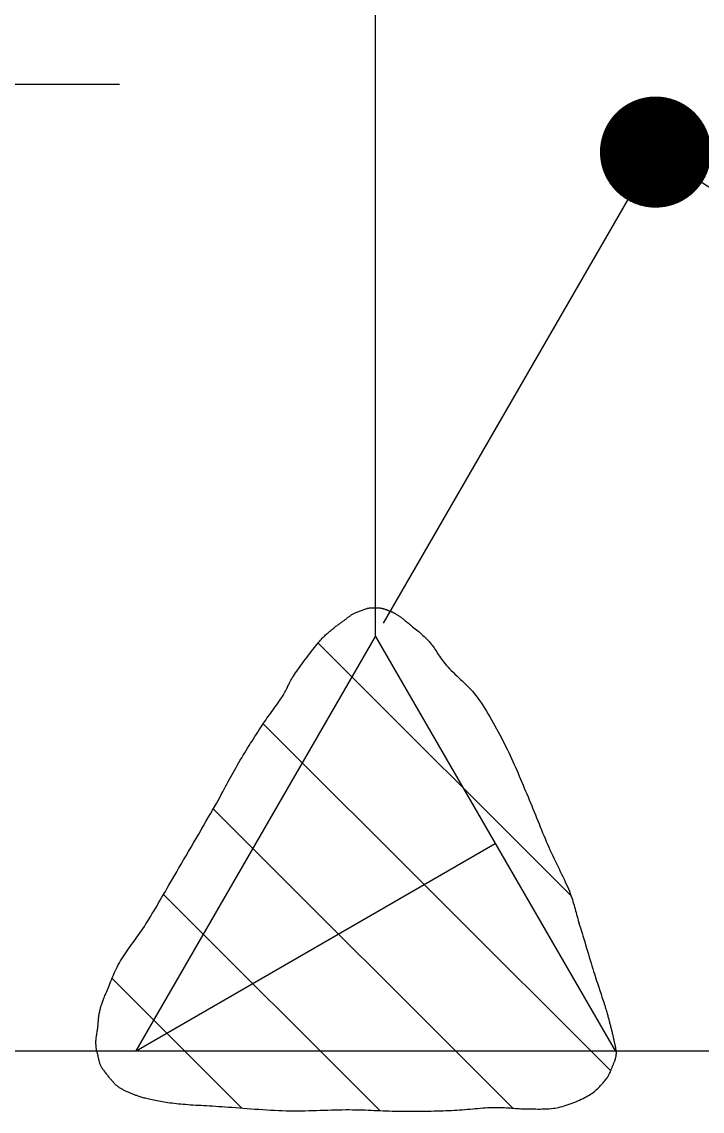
# Model space of a CAD drawing. Header units: millimetres. Extents: x 0 to 18796, y -11 to 7128.
# Drawn here: x 11760.5 to 11809.5, y 951 to 1029.4 of the extents above; entities that cross this region are included whole.
import ezdxf

# ---------------------------------------------------------------- set-up
doc = ezdxf.new("R2010")
doc.units = ezdxf.units.MM
doc.header["$LTSCALE"] = 5
doc.layers.get('0').update_dxf_attribs({"color": 255})
doc.layers.add('寸法', color=4, linetype='Continuous')
doc.layers.add('金物', color=142, linetype='Continuous')

# ---------------------------------------------------------------- blocks, each defined once
blk = doc.blocks.new('_Dot')
at = {"color": 0, "linetype": 'ByBlock', "lineweight": -2}
blk.add_line((-0.5, 0), (-1, 0), dxfattribs=at)
at = {"color": 0, "linetype": 'ByBlock', "const_width": 0.5}
blk.add_lwpolyline([(-0.25, 0, 1), (0.25, 0, 1)], format="xyb", close=True, dxfattribs=at)

msp = doc.modelspace()

# ---------------------------------------------------------------- linework, layer by layer
at = {"layer": '寸法'}
for p, q in [((11759.555, 1024.91), (11767.555, 1024.91)), ((11786.531, 986.142), (11806.098, 1020.033)), ((11784.694, 986.957), (11784.757, 986.983)), ((11784.757, 986.983), (11784.822, 987.009)), ((11784.822, 987.009), (11784.886, 987.034)), ((11784.886, 987.034), (11784.95, 987.058)), ((11784.95, 987.058), (11785.013, 987.081)), ((11785.013, 987.081), (11785.075, 987.104)), ((11785.075, 987.104), (11785.136, 987.125)), ((11785.136, 987.125), (11785.194, 987.144)), ((11785.194, 987.144), (11785.25, 987.162)), ((11785.25, 987.162), (11785.303, 987.178)), ((11785.303, 987.178), (11785.353, 987.192)), ((11785.353, 987.192), (11785.399, 987.204)), ((11785.399, 987.204), (11785.444, 987.215)), ((11785.444, 987.215), (11785.487, 987.223)), ((11785.487, 987.223), (11785.528, 987.23)), ((11785.528, 987.23), (11785.567, 987.236)), ((11785.567, 987.236), (11785.605, 987.24)), ((11785.605, 987.24), (11785.642, 987.244)), ((11785.642, 987.244), (11785.678, 987.246)), ((11785.678, 987.246), (11785.712, 987.247)), ((11785.712, 987.247), (11785.747, 987.248)), ((11785.747, 987.248), (11785.78, 987.248)), ((11785.78, 987.248), (11785.812, 987.248)), ((11785.812, 987.248), (11785.845, 987.248)), ((11785.845, 987.248), (11785.876, 987.247)), ((11785.876, 987.247), (11785.909, 987.247)), ((11785.909, 987.247), (11785.941, 987.247)), ((11785.941, 987.247), (11785.973, 987.247)), ((11785.973, 987.247), (11786.004, 987.247)), ((11786.004, 987.247), (11786.035, 987.247)), ((11786.035, 987.247), (11786.065, 987.247)), ((11786.065, 987.247), (11786.094, 987.246)), ((11786.094, 987.246), (11786.122, 987.245)), ((11786.122, 987.245), (11786.149, 987.244)), ((11786.149, 987.244), (11786.177, 987.242)), ((11786.177, 987.242), (11786.204, 987.24)), ((11786.204, 987.24), (11786.23, 987.238)), ((11786.23, 987.238), (11786.257, 987.235)), ((11786.257, 987.235), (11786.283, 987.232)), ((11786.283, 987.232), (11786.31, 987.228)), ((11786.31, 987.228), (11786.337, 987.224)), ((11786.337, 987.224), (11786.364, 987.22)), ((11786.364, 987.22), (11786.392, 987.214)), ((11786.392, 987.214), (11786.42, 987.208)), ((11786.42, 987.208), (11786.449, 987.202)), ((11786.449, 987.202), (11786.478, 987.195)), ((11786.478, 987.195), (11786.508, 987.187)), ((11786.508, 987.187), (11786.538, 987.179)), ((11786.538, 987.179), (11786.568, 987.17)), ((11786.568, 987.17), (11786.598, 987.161)), ((11786.598, 987.161), (11786.628, 987.151)), ((11786.628, 987.151), (11786.659, 987.141)), ((11786.659, 987.141), (11786.689, 987.13)), ((11786.689, 987.13), (11786.719, 987.119)), ((11786.719, 987.119), (11786.75, 987.108)), ((11786.75, 987.108), (11786.781, 987.095)), ((11786.781, 987.095), (11786.812, 987.083)), ((11786.812, 987.083), (11786.844, 987.071)), ((11786.844, 987.071), (11786.875, 987.058)), ((11786.875, 987.058), (11786.906, 987.045)), ((11786.906, 987.045), (11786.937, 987.032)), ((11786.937, 987.032), (11786.969, 987.018)), ((11786.969, 987.018), (11787, 987.005)), ((11787, 987.005), (11787.031, 986.992)), ((11787.031, 986.992), (11787.061, 986.98)), ((11787.061, 986.98), (11787.091, 986.967)), ((11787.091, 986.967), (11787.121, 986.954)), ((11783.476, 986.168), (11783.525, 986.202)), ((11783.525, 986.202), (11783.572, 986.236)), ((11783.572, 986.236), (11783.618, 986.269)), ((11783.618, 986.269), (11783.664, 986.302)), ((11783.664, 986.302), (11783.709, 986.335)), ((11783.709, 986.335), (11783.751, 986.367)), ((11783.751, 986.367), (11783.792, 986.398)), ((11783.792, 986.398), (11783.83, 986.428)), ((11783.83, 986.428), (11783.867, 986.458)), ((11783.867, 986.458), (11783.903, 986.486)), ((11783.903, 986.486), (11783.937, 986.514)), ((11783.937, 986.514), (11783.971, 986.542)), ((11783.971, 986.542), (11784.005, 986.569)), ((11784.005, 986.569), (11784.038, 986.596)), ((11784.038, 986.596), (11784.072, 986.622)), ((11784.072, 986.622), (11784.107, 986.648)), ((11784.107, 986.648), (11784.143, 986.673)), ((11784.143, 986.673), (11784.181, 986.698)), ((11784.181, 986.698), (11784.22, 986.724)), ((11784.22, 986.724), (11784.261, 986.749)), ((11784.261, 986.749), (11784.305, 986.774)), ((11784.305, 986.774), (11784.352, 986.799)), ((11784.352, 986.799), (11784.402, 986.825)), ((11784.402, 986.825), (11784.455, 986.851)), ((11784.455, 986.851), (11784.512, 986.877)), ((11784.512, 986.877), (11784.571, 986.904)), ((11784.571, 986.904), (11784.632, 986.93)), ((11784.632, 986.93), (11784.694, 986.957)), ((11787.121, 986.954), (11787.151, 986.942)), ((11787.151, 986.942), (11787.181, 986.928)), ((11787.181, 986.928), (11787.211, 986.915)), ((11787.211, 986.915), (11787.242, 986.9)), ((11787.242, 986.9), (11787.273, 986.885)), ((11787.273, 986.885), (11787.305, 986.869)), ((11787.305, 986.869), (11787.338, 986.852)), ((11787.338, 986.852), (11787.372, 986.833)), ((11787.372, 986.833), (11787.407, 986.813)), ((11787.407, 986.813), (11787.443, 986.792)), ((11787.443, 986.792), (11787.48, 986.768)), ((11787.48, 986.768), (11787.519, 986.743)), ((11787.519, 986.743), (11787.559, 986.717)), ((11787.559, 986.717), (11787.599, 986.691)), ((11787.599, 986.691), (11787.638, 986.664)), ((11787.638, 986.664), (11787.678, 986.637)), ((11787.678, 986.637), (11787.717, 986.609)), ((11787.717, 986.609), (11787.758, 986.58)), ((11787.758, 986.58), (11787.799, 986.55)), ((11787.799, 986.55), (11787.842, 986.518)), ((11787.842, 986.518), (11787.886, 986.485)), ((11787.886, 986.485), (11787.932, 986.45)), ((11787.932, 986.45), (11787.98, 986.412)), ((11787.98, 986.412), (11788.031, 986.372)), ((11788.031, 986.372), (11788.084, 986.33)), ((11788.084, 986.33), (11788.139, 986.285)), ((11788.139, 986.285), (11788.198, 986.237)), ((11788.198, 986.237), (11788.26, 986.185)), ((11788.26, 986.185), (11788.326, 986.13)), ((11782.484, 985.383), (11782.537, 985.428)), ((11782.537, 985.428), (11782.589, 985.471)), ((11782.589, 985.471), (11782.64, 985.514)), ((11782.64, 985.514), (11782.692, 985.557)), ((11782.692, 985.557), (11782.744, 985.6)), ((11782.744, 985.6), (11782.797, 985.645)), ((11782.797, 985.645), (11782.851, 985.691)), ((11782.851, 985.691), (11782.905, 985.738)), ((11782.905, 985.738), (11782.959, 985.783)), ((11782.959, 985.783), (11783.014, 985.826)), ((11783.014, 985.826), (11783.067, 985.868)), ((11783.067, 985.868), (11783.12, 985.909)), ((11783.12, 985.909), (11783.173, 985.949)), ((11783.173, 985.949), (11783.225, 985.988)), ((11783.225, 985.988), (11783.276, 986.026)), ((11783.276, 986.026), (11783.327, 986.063)), ((11783.327, 986.063), (11783.378, 986.098)), ((11783.378, 986.098), (11783.427, 986.134)), ((11783.427, 986.134), (11783.476, 986.168)), ((11788.326, 986.13), (11788.396, 986.072)), ((11788.396, 986.072), (11788.472, 986.011)), ((11788.472, 986.011), (11788.552, 985.946)), ((11788.552, 985.946), (11788.635, 985.878)), ((11788.635, 985.878), (11788.722, 985.808)), ((11788.722, 985.808), (11788.812, 985.735)), ((11788.812, 985.735), (11788.904, 985.66)), ((11788.904, 985.66), (11788.998, 985.583)), ((11788.998, 985.583), (11789.092, 985.503)), ((11789.092, 985.503), (11789.187, 985.422)), ((11789.187, 985.422), (11789.282, 985.339)), ((11768.764, 955.368), (11785.973, 985.175)), ((11781.676, 984.513), (11781.767, 984.625)), ((11781.767, 984.625), (11781.85, 984.726)), ((11781.83, 984.702), (11800.027, 966.505)), ((11781.85, 984.726), (11781.928, 984.818)), ((11781.928, 984.818), (11782.002, 984.902)), ((11782.002, 984.902), (11782.071, 984.98)), ((11782.071, 984.98), (11782.138, 985.051)), ((11782.138, 985.051), (11782.201, 985.117)), ((11782.201, 985.117), (11782.262, 985.178)), ((11782.262, 985.178), (11782.32, 985.234)), ((11782.32, 985.234), (11782.377, 985.287)), ((11782.377, 985.287), (11782.432, 985.336)), ((11782.432, 985.336), (11782.484, 985.383)), ((11785.973, 985.175), (11803.182, 955.368)), ((11789.282, 985.339), (11789.377, 985.255)), ((11789.377, 985.255), (11789.47, 985.169)), ((11789.47, 985.169), (11789.561, 985.082)), ((11789.561, 985.082), (11789.65, 984.994)), ((11789.65, 984.994), (11789.736, 984.905)), ((11789.736, 984.905), (11789.82, 984.816)), ((11789.82, 984.816), (11789.898, 984.726)), ((11789.898, 984.726), (11789.972, 984.635)), ((11789.972, 984.635), (11790.042, 984.543)), ((11781.04, 983.695), (11781.152, 983.843)), ((11781.152, 983.843), (11781.263, 983.988)), ((11781.263, 983.988), (11781.372, 984.129)), ((11781.372, 984.129), (11781.477, 984.264)), ((11781.477, 984.264), (11781.579, 984.393)), ((11781.579, 984.393), (11781.676, 984.513)), ((11790.042, 984.543), (11790.11, 984.45)), ((11790.11, 984.45), (11790.176, 984.356)), ((11790.176, 984.356), (11790.24, 984.26)), ((11790.24, 984.26), (11790.304, 984.163)), ((11790.304, 984.163), (11790.367, 984.064)), ((11790.367, 984.064), (11790.432, 983.964)), ((11790.432, 983.964), (11790.498, 983.862)), ((11790.498, 983.862), (11790.567, 983.757)), ((11780.494, 982.956), (11780.598, 983.1)), ((11780.598, 983.1), (11780.706, 983.247)), ((11780.706, 983.247), (11780.816, 983.396)), ((11780.816, 983.396), (11780.927, 983.546)), ((11780.927, 983.546), (11781.04, 983.695)), ((11790.567, 983.757), (11790.639, 983.651)), ((11790.639, 983.651), (11790.715, 983.542)), ((11790.715, 983.542), (11790.796, 983.431)), ((11790.796, 983.431), (11790.882, 983.318)), ((11790.882, 983.318), (11790.975, 983.202)), ((11790.975, 983.202), (11791.074, 983.084)), ((11791.074, 983.084), (11791.18, 982.964)), ((11779.998, 982.224), (11780.063, 982.329)), ((11780.063, 982.329), (11780.135, 982.439)), ((11780.135, 982.439), (11780.215, 982.557)), ((11780.215, 982.557), (11780.302, 982.683)), ((11780.302, 982.683), (11780.395, 982.817)), ((11780.395, 982.817), (11780.494, 982.956)), ((11791.18, 982.964), (11791.294, 982.843)), ((11791.294, 982.843), (11791.414, 982.722)), ((11791.414, 982.722), (11791.539, 982.599)), ((11791.539, 982.599), (11791.669, 982.475)), ((11791.669, 982.475), (11791.803, 982.349)), ((11791.803, 982.349), (11791.94, 982.22)), ((11779.584, 981.423), (11779.625, 981.508)), ((11779.625, 981.508), (11779.666, 981.591)), ((11779.666, 981.591), (11779.705, 981.676)), ((11779.705, 981.676), (11779.747, 981.761)), ((11779.747, 981.761), (11779.79, 981.848)), ((11779.79, 981.848), (11779.836, 981.937)), ((11779.836, 981.937), (11779.885, 982.028)), ((11779.885, 982.028), (11779.939, 982.124)), ((11779.939, 982.124), (11779.998, 982.224)), ((11791.94, 982.22), (11792.08, 982.09)), ((11792.08, 982.09), (11792.221, 981.956)), ((11792.221, 981.956), (11792.363, 981.819)), ((11792.363, 981.819), (11792.506, 981.678)), ((11792.506, 981.678), (11792.647, 981.534)), ((11792.647, 981.534), (11792.788, 981.385)), ((11779.14, 980.658), (11779.21, 980.762)), ((11779.21, 980.762), (11779.277, 980.867)), ((11779.277, 980.867), (11779.34, 980.969)), ((11779.34, 980.969), (11779.397, 981.066)), ((11779.397, 981.066), (11779.45, 981.159)), ((11779.45, 981.159), (11779.497, 981.249)), ((11779.497, 981.249), (11779.542, 981.337)), ((11779.542, 981.337), (11779.584, 981.423)), ((11792.788, 981.385), (11792.926, 981.231)), ((11792.926, 981.231), (11793.062, 981.073)), ((11793.062, 981.073), (11793.194, 980.91)), ((11793.194, 980.91), (11793.322, 980.741)), ((11793.322, 980.741), (11793.447, 980.565)), ((11778.597, 979.897), (11778.68, 980.01)), ((11778.68, 980.01), (11778.761, 980.121)), ((11778.761, 980.121), (11778.841, 980.231)), ((11778.841, 980.231), (11778.919, 980.339)), ((11778.919, 980.339), (11778.994, 980.446)), ((11778.994, 980.446), (11779.068, 980.552)), ((11779.068, 980.552), (11779.14, 980.658)), ((11793.447, 980.565), (11793.572, 980.383)), ((11793.572, 980.383), (11793.697, 980.194)), ((11793.697, 980.194), (11793.821, 979.999)), ((11793.821, 979.999), (11793.944, 979.799)), ((11777.981, 979.027), (11778.072, 979.161)), ((11778.072, 979.161), (11778.162, 979.292)), ((11778.162, 979.292), (11778.252, 979.419)), ((11778.252, 979.419), (11778.34, 979.542)), ((11778.34, 979.542), (11778.427, 979.663)), ((11778.427, 979.663), (11778.512, 979.781)), ((11778.512, 979.781), (11778.597, 979.897)), ((11793.944, 979.799), (11794.067, 979.595)), ((11794.067, 979.595), (11794.189, 979.387)), ((11794.189, 979.387), (11794.31, 979.176)), ((11794.31, 979.176), (11794.43, 978.962)), ((11777.502, 978.298), (11777.601, 978.452)), ((11777.601, 978.452), (11777.699, 978.601)), ((11777.699, 978.601), (11777.795, 978.747)), ((11777.795, 978.747), (11777.889, 978.889)), ((11777.889, 978.889), (11777.981, 979.027)), ((11777.896, 978.901), (11802.876, 953.921)), ((11794.43, 978.962), (11794.549, 978.747)), ((11794.549, 978.747), (11794.666, 978.53)), ((11794.666, 978.53), (11794.783, 978.313)), ((11776.984, 977.489), (11777.089, 977.656)), ((11777.089, 977.656), (11777.194, 977.821)), ((11777.194, 977.821), (11777.298, 977.983)), ((11777.298, 977.983), (11777.401, 978.142)), ((11777.401, 978.142), (11777.502, 978.298)), ((11794.783, 978.313), (11794.897, 978.096)), ((11794.897, 978.096), (11795.01, 977.879)), ((11795.01, 977.879), (11795.121, 977.664)), ((11795.121, 977.664), (11795.23, 977.451)), ((11776.453, 976.632), (11776.559, 976.806)), ((11776.559, 976.806), (11776.665, 976.979)), ((11776.665, 976.979), (11776.771, 977.15)), ((11776.771, 977.15), (11776.878, 977.321)), ((11776.878, 977.321), (11776.984, 977.489)), ((11795.23, 977.451), (11795.337, 977.24)), ((11795.337, 977.24), (11795.442, 977.031)), ((11795.442, 977.031), (11795.544, 976.821)), ((11795.544, 976.821), (11795.645, 976.61)), ((11776.038, 975.933), (11776.14, 976.106)), ((11776.14, 976.106), (11776.243, 976.282)), ((11776.243, 976.282), (11776.347, 976.457)), ((11776.347, 976.457), (11776.453, 976.632)), ((11795.645, 976.61), (11795.743, 976.399)), ((11795.743, 976.399), (11795.84, 976.187)), ((11795.84, 976.187), (11795.934, 975.975)), ((11775.567, 975.084), (11775.659, 975.254)), ((11775.659, 975.254), (11775.751, 975.423)), ((11775.751, 975.423), (11775.845, 975.591)), ((11775.845, 975.591), (11775.941, 975.761)), ((11775.941, 975.761), (11776.038, 975.933)), ((11795.934, 975.975), (11796.028, 975.762)), ((11796.028, 975.762), (11796.12, 975.55)), ((11796.12, 975.55), (11796.211, 975.337)), ((11796.211, 975.337), (11796.302, 975.124)), ((11775.189, 974.38), (11775.287, 974.561)), ((11775.287, 974.561), (11775.381, 974.738)), ((11775.381, 974.738), (11775.474, 974.912)), ((11775.474, 974.912), (11775.567, 975.084)), ((11796.302, 975.124), (11796.392, 974.911)), ((11796.392, 974.911), (11796.481, 974.697)), ((11796.481, 974.697), (11796.57, 974.484)), ((11796.57, 974.484), (11796.659, 974.271)), ((11774.766, 973.597), (11774.878, 973.803)), ((11774.878, 973.803), (11774.986, 974.002)), ((11774.986, 974.002), (11775.09, 974.194)), ((11775.09, 974.194), (11775.189, 974.38)), ((11796.659, 974.271), (11796.749, 974.058)), ((11796.749, 974.058), (11796.838, 973.846)), ((11796.838, 973.846), (11796.929, 973.633)), ((11774.249, 972.679), (11774.39, 972.926)), ((11774.39, 972.926), (11774.522, 973.159)), ((11774.522, 973.159), (11774.647, 973.383)), ((11774.647, 973.383), (11774.766, 973.597)), ((11796.929, 973.633), (11797.019, 973.42)), ((11797.019, 973.42), (11797.108, 973.206)), ((11797.108, 973.206), (11797.197, 972.991)), ((11797.197, 972.991), (11797.285, 972.776)), ((11773.776, 971.856), (11773.941, 972.142)), ((11773.941, 972.142), (11774.1, 972.417)), ((11774.1, 972.417), (11774.249, 972.679)), ((11774.298, 972.765), (11795.825, 951.237)), ((11797.285, 972.776), (11797.373, 972.559)), ((11797.373, 972.559), (11797.46, 972.343)), ((11797.46, 972.343), (11797.548, 972.127)), ((11797.548, 972.127), (11797.635, 971.911)), ((11773.43, 971.258), (11773.605, 971.56)), ((11773.605, 971.56), (11773.776, 971.856)), ((11797.635, 971.911), (11797.721, 971.696)), ((11797.721, 971.696), (11797.807, 971.481)), ((11797.807, 971.481), (11797.894, 971.268)), ((11772.888, 970.324), (11773.07, 970.638)), ((11773.07, 970.638), (11773.251, 970.95)), ((11773.251, 970.95), (11773.43, 971.258)), ((11797.894, 971.268), (11797.98, 971.056)), ((11797.98, 971.056), (11798.066, 970.846)), ((11798.066, 970.846), (11798.153, 970.637)), ((11798.153, 970.637), (11798.24, 970.431)), ((11768.764, 955.368), (11794.577, 970.272)), ((11772.524, 969.701), (11772.705, 970.012)), ((11772.705, 970.012), (11772.888, 970.324)), ((11798.24, 970.431), (11798.327, 970.227)), ((11798.327, 970.227), (11798.413, 970.026)), ((11798.413, 970.026), (11798.502, 969.827)), ((11798.502, 969.827), (11798.593, 969.628)), ((11772, 968.803), (11772.17, 969.095)), ((11772.17, 969.095), (11772.346, 969.395)), ((11772.346, 969.395), (11772.524, 969.701)), ((11798.593, 969.628), (11798.685, 969.43)), ((11798.685, 969.43), (11798.779, 969.232)), ((11798.779, 969.232), (11798.873, 969.036)), ((11798.873, 969.036), (11798.968, 968.842)), ((11771.528, 967.996), (11771.677, 968.252)), ((11771.677, 968.252), (11771.835, 968.521)), ((11771.835, 968.521), (11772, 968.803)), ((11798.968, 968.842), (11799.062, 968.648)), ((11799.062, 968.648), (11799.156, 968.457)), ((11799.156, 968.457), (11799.249, 968.267)), ((11799.249, 968.267), (11799.34, 968.08)), ((11771.113, 967.283), (11771.247, 967.514)), ((11771.247, 967.514), (11771.385, 967.752)), ((11771.385, 967.752), (11771.528, 967.996)), ((11799.34, 968.08), (11799.43, 967.895)), ((11799.43, 967.895), (11799.516, 967.712)), ((11799.516, 967.712), (11799.6, 967.532)), ((11799.6, 967.532), (11799.681, 967.355)), ((11770.608, 966.412), (11770.73, 966.622)), ((11770.721, 966.607), (11786.264, 951.064)), ((11770.73, 966.622), (11770.854, 966.837)), ((11770.854, 966.837), (11770.981, 967.057)), ((11770.981, 967.057), (11771.113, 967.283)), ((11799.681, 967.355), (11799.758, 967.182)), ((11799.758, 967.182), (11799.831, 967.011)), ((11799.831, 967.011), (11799.899, 966.844)), ((11799.899, 966.844), (11799.961, 966.683)), ((11799.961, 966.683), (11800.018, 966.529)), ((11770.14, 965.613), (11770.255, 965.807)), ((11770.255, 965.807), (11770.371, 966.005)), ((11770.371, 966.005), (11770.488, 966.207)), ((11770.488, 966.207), (11770.608, 966.412)), ((11800.018, 966.529), (11800.07, 966.382)), ((11800.07, 966.382), (11800.118, 966.241)), ((11800.118, 966.241), (11800.162, 966.104)), ((11800.162, 966.104), (11800.203, 965.97)), ((11800.203, 965.97), (11800.242, 965.839)), ((11800.242, 965.839), (11800.279, 965.709)), ((11769.688, 964.863), (11769.801, 965.047)), ((11769.801, 965.047), (11769.913, 965.233)), ((11769.913, 965.233), (11770.027, 965.422)), ((11770.027, 965.422), (11770.14, 965.613)), ((11800.279, 965.709), (11800.315, 965.578)), ((11800.315, 965.578), (11800.35, 965.447)), ((11800.35, 965.447), (11800.386, 965.313)), ((11800.386, 965.313), (11800.423, 965.177)), ((11800.423, 965.177), (11800.461, 965.035)), ((11800.461, 965.035), (11800.501, 964.888)), ((11769.23, 964.144), (11769.346, 964.319)), ((11769.346, 964.319), (11769.461, 964.498)), ((11769.461, 964.498), (11769.575, 964.68)), ((11769.575, 964.68), (11769.688, 964.863)), ((11800.501, 964.888), (11800.544, 964.735)), ((11800.544, 964.735), (11800.591, 964.574)), ((11800.591, 964.574), (11800.641, 964.404)), ((11800.641, 964.404), (11800.696, 964.224)), ((11768.653, 963.323), (11768.767, 963.481)), ((11768.767, 963.481), (11768.882, 963.642)), ((11768.882, 963.642), (11768.998, 963.806)), ((11768.998, 963.806), (11769.114, 963.973)), ((11769.114, 963.973), (11769.23, 964.144)), ((11800.696, 964.224), (11800.753, 964.034)), ((11800.753, 964.034), (11800.813, 963.835)), ((11800.813, 963.835), (11800.875, 963.629)), ((11800.875, 963.629), (11800.939, 963.418)), ((11768.108, 962.565), (11768.212, 962.713)), ((11768.212, 962.713), (11768.319, 962.863)), ((11768.319, 962.863), (11768.429, 963.015)), ((11768.429, 963.015), (11768.54, 963.168)), ((11768.54, 963.168), (11768.653, 963.323)), ((11800.939, 963.418), (11801.004, 963.202)), ((11801.004, 963.202), (11801.07, 962.982)), ((11801.07, 962.982), (11801.137, 962.761)), ((11801.137, 962.761), (11801.203, 962.539)), ((11767.636, 961.833), (11767.722, 961.979)), ((11767.722, 961.979), (11767.813, 962.125)), ((11767.813, 962.125), (11767.908, 962.271)), ((11767.908, 962.271), (11768.006, 962.418)), ((11768.006, 962.418), (11768.108, 962.565)), ((11801.203, 962.539), (11801.27, 962.318)), ((11801.27, 962.318), (11801.336, 962.098)), ((11801.336, 962.098), (11801.402, 961.883)), ((11801.402, 961.883), (11801.466, 961.672)), ((11767.187, 960.951), (11767.254, 961.097)), ((11767.254, 961.097), (11767.324, 961.244)), ((11767.324, 961.244), (11767.398, 961.392)), ((11767.398, 961.392), (11767.474, 961.539)), ((11767.474, 961.539), (11767.553, 961.687)), ((11767.553, 961.687), (11767.636, 961.833)), ((11801.466, 961.672), (11801.528, 961.467)), ((11801.528, 961.467), (11801.589, 961.27)), ((11801.589, 961.27), (11801.647, 961.081)), ((11766.887, 960.251), (11766.942, 960.385)), ((11766.942, 960.385), (11767, 960.523)), ((11767, 960.523), (11767.06, 960.664)), ((11767.021, 960.572), (11776.347, 951.246)), ((11767.06, 960.664), (11767.122, 960.807)), ((11767.122, 960.807), (11767.187, 960.951)), ((11801.647, 961.081), (11801.702, 960.903)), ((11801.702, 960.903), (11801.756, 960.732)), ((11801.756, 960.732), (11801.809, 960.565)), ((11801.809, 960.565), (11801.861, 960.401)), ((11801.861, 960.401), (11801.913, 960.242)), ((11766.553, 959.427), (11766.595, 959.529)), ((11766.595, 959.529), (11766.64, 959.636)), ((11766.64, 959.636), (11766.686, 959.75)), ((11766.686, 959.75), (11766.733, 959.869)), ((11766.733, 959.869), (11766.783, 959.992)), ((11766.783, 959.992), (11766.834, 960.119)), ((11766.834, 960.119), (11766.887, 960.251)), ((11801.913, 960.242), (11801.963, 960.087)), ((11801.963, 960.087), (11802.013, 959.935)), ((11802.013, 959.935), (11802.061, 959.787)), ((11802.061, 959.787), (11802.109, 959.643)), ((11802.109, 959.643), (11802.155, 959.503)), ((11766.282, 958.728), (11766.305, 958.794)), ((11766.305, 958.794), (11766.329, 958.861)), ((11766.329, 958.861), (11766.355, 958.931)), ((11766.355, 958.931), (11766.382, 959.003)), ((11766.382, 959.003), (11766.412, 959.079)), ((11766.412, 959.079), (11766.443, 959.158)), ((11766.443, 959.158), (11766.477, 959.243)), ((11766.477, 959.243), (11766.514, 959.332)), ((11766.514, 959.332), (11766.553, 959.427)), ((11802.155, 959.503), (11802.201, 959.367)), ((11802.201, 959.367), (11802.244, 959.235)), ((11802.244, 959.235), (11802.287, 959.107)), ((11802.287, 959.107), (11802.327, 958.982)), ((11802.327, 958.982), (11802.367, 958.861)), ((11802.367, 958.861), (11802.405, 958.744)), ((11802.405, 958.744), (11802.44, 958.631)), ((11766.084, 957.912), (11766.094, 957.981)), ((11766.094, 957.981), (11766.105, 958.052)), ((11766.105, 958.052), (11766.118, 958.122)), ((11766.118, 958.122), (11766.133, 958.193)), ((11766.133, 958.193), (11766.149, 958.265)), ((11766.149, 958.265), (11766.167, 958.336)), ((11766.167, 958.336), (11766.184, 958.404)), ((11766.184, 958.404), (11766.203, 958.47)), ((11766.203, 958.47), (11766.221, 958.535)), ((11766.221, 958.535), (11766.241, 958.599)), ((11766.241, 958.599), (11766.261, 958.664)), ((11766.261, 958.664), (11766.282, 958.728)), ((11802.44, 958.631), (11802.475, 958.521)), ((11802.475, 958.521), (11802.506, 958.418)), ((11802.506, 958.418), (11802.536, 958.32)), ((11802.536, 958.32), (11802.563, 958.228)), ((11802.563, 958.228), (11802.588, 958.142)), ((11802.588, 958.142), (11802.612, 958.06)), ((11802.612, 958.06), (11802.634, 957.983)), ((11802.634, 957.983), (11802.655, 957.909)), ((11766.009, 957.147), (11766.016, 957.219)), ((11766.016, 957.219), (11766.023, 957.289)), ((11766.023, 957.289), (11766.029, 957.359)), ((11766.029, 957.359), (11766.035, 957.429)), ((11766.035, 957.429), (11766.041, 957.498)), ((11766.041, 957.498), (11766.047, 957.567)), ((11766.047, 957.567), (11766.053, 957.636)), ((11766.053, 957.636), (11766.06, 957.705)), ((11766.06, 957.705), (11766.067, 957.774)), ((11766.067, 957.774), (11766.075, 957.843)), ((11766.075, 957.843), (11766.084, 957.912)), ((11802.655, 957.909), (11802.674, 957.839)), ((11802.674, 957.839), (11802.693, 957.77)), ((11802.693, 957.77), (11802.71, 957.704)), ((11802.71, 957.704), (11802.728, 957.639)), ((11802.728, 957.639), (11802.745, 957.575)), ((11802.745, 957.575), (11802.761, 957.511)), ((11802.761, 957.511), (11802.778, 957.447)), ((11802.778, 957.447), (11802.795, 957.382)), ((11802.795, 957.382), (11802.812, 957.316)), ((11802.812, 957.316), (11802.83, 957.247)), ((11802.83, 957.247), (11802.848, 957.177)), ((11802.848, 957.177), (11802.866, 957.108)), ((11765.902, 956.382), (11765.913, 956.46)), ((11765.913, 956.46), (11765.925, 956.538)), ((11765.925, 956.538), (11765.936, 956.617)), ((11765.936, 956.617), (11765.948, 956.696)), ((11765.948, 956.696), (11765.959, 956.774)), ((11765.959, 956.774), (11765.971, 956.851)), ((11765.971, 956.851), (11765.981, 956.928)), ((11765.981, 956.928), (11765.992, 957.002)), ((11765.992, 957.002), (11766.001, 957.076)), ((11766.001, 957.076), (11766.009, 957.147)), ((11802.866, 957.108), (11802.884, 957.039)), ((11802.884, 957.039), (11802.901, 956.97)), ((11802.901, 956.97), (11802.918, 956.902)), ((11802.918, 956.902), (11802.935, 956.834)), ((11802.935, 956.834), (11802.952, 956.767)), ((11802.952, 956.767), (11802.968, 956.7)), ((11802.968, 956.7), (11802.984, 956.635)), ((11802.984, 956.635), (11802.999, 956.57)), ((11802.999, 956.57), (11803.015, 956.506)), ((11803.015, 956.506), (11803.03, 956.444)), ((11803.03, 956.444), (11803.044, 956.382)), ((11765.852, 955.812), (11765.853, 955.875)), ((11765.852, 955.812), (11765.853, 955.752)), ((11765.853, 955.875), (11765.856, 955.941)), ((11765.853, 955.752), (11765.855, 955.695)), ((11765.855, 955.695), (11765.859, 955.64)), ((11765.856, 955.941), (11765.86, 956.009)), ((11765.859, 955.64), (11765.865, 955.587)), ((11765.86, 956.009), (11765.867, 956.08)), ((11765.867, 956.08), (11765.874, 956.153)), ((11765.874, 956.153), (11765.883, 956.228)), ((11765.883, 956.228), (11765.892, 956.304)), ((11765.892, 956.304), (11765.902, 956.382)), ((11803.044, 956.382), (11803.058, 956.322)), ((11803.058, 956.322), (11803.072, 956.264)), ((11803.072, 956.264), (11803.084, 956.206)), ((11803.084, 956.206), (11803.097, 956.151)), ((11803.097, 956.151), (11803.109, 956.096)), ((11803.109, 956.096), (11803.12, 956.043)), ((11803.12, 956.043), (11803.132, 955.991)), ((11803.132, 955.991), (11803.143, 955.941)), ((11803.143, 955.941), (11803.154, 955.891)), ((11803.154, 955.891), (11803.163, 955.843)), ((11803.163, 955.843), (11803.174, 955.795)), ((11803.174, 955.795), (11803.183, 955.749)), ((11803.183, 955.749), (11803.192, 955.704)), ((11803.192, 955.704), (11803.2, 955.66)), ((11803.2, 955.66), (11803.208, 955.617)), ((11803.208, 955.617), (11803.216, 955.575)), ((11765.865, 955.587), (11765.872, 955.537)), ((11765.872, 955.537), (11765.88, 955.488)), ((11765.88, 955.488), (11765.888, 955.44)), ((11765.888, 955.44), (11765.898, 955.393)), ((11765.898, 955.393), (11765.908, 955.348)), ((11765.908, 955.348), (11765.919, 955.303)), ((11765.919, 955.303), (11765.931, 955.259)), ((11765.931, 955.259), (11765.942, 955.216)), ((11765.942, 955.216), (11765.954, 955.172)), ((11765.954, 955.172), (11765.966, 955.128)), ((11765.966, 955.128), (11765.978, 955.084)), ((11765.978, 955.084), (11765.989, 955.04)), ((11765.989, 955.04), (11766.001, 954.994)), ((11766.001, 954.994), (11766.011, 954.949)), ((11766.011, 954.949), (11766.021, 954.904)), ((11766.021, 954.904), (11766.03, 954.861)), ((11766.03, 954.861), (11766.039, 954.818)), ((11803.216, 955.575), (11803.223, 955.534)), ((11803.22, 954.805), (11803.229, 954.839)), ((11803.223, 955.534), (11803.229, 955.494)), ((11803.229, 955.494), (11803.235, 955.455)), ((11803.229, 954.839), (11803.237, 954.873)), ((11803.235, 955.455), (11803.24, 955.417)), ((11803.237, 954.873), (11803.245, 954.906)), ((11803.24, 955.417), (11803.245, 955.38)), ((11803.245, 955.38), (11803.249, 955.345)), ((11803.245, 954.906), (11803.251, 954.938)), ((11803.249, 955.345), (11803.253, 955.312)), ((11803.251, 954.938), (11803.257, 954.968)), ((11803.253, 955.312), (11803.257, 955.281)), ((11803.257, 955.281), (11803.26, 955.252)), ((11803.257, 954.968), (11803.261, 954.997)), ((11803.26, 955.252), (11803.263, 955.224)), ((11803.261, 954.997), (11803.264, 955.023)), ((11803.263, 955.224), (11803.265, 955.198)), ((11803.264, 955.023), (11803.267, 955.049)), ((11803.265, 955.198), (11803.267, 955.173)), ((11803.267, 955.173), (11803.268, 955.148)), ((11803.267, 955.049), (11803.268, 955.075)), ((11803.268, 955.148), (11803.269, 955.123)), ((11803.268, 955.075), (11803.269, 955.099)), ((11803.269, 955.099), (11803.269, 955.123)), ((11766.039, 954.818), (11766.047, 954.775)), ((11766.047, 954.775), (11766.056, 954.732)), ((11766.056, 954.732), (11766.065, 954.69)), ((11766.065, 954.69), (11766.075, 954.648)), ((11766.075, 954.648), (11766.085, 954.606)), ((11766.085, 954.606), (11766.097, 954.564)), ((11766.097, 954.564), (11766.109, 954.521)), ((11766.109, 954.521), (11766.123, 954.478)), ((11766.123, 954.478), (11766.139, 954.435)), ((11766.139, 954.435), (11766.157, 954.39)), ((11766.157, 954.39), (11766.176, 954.345)), ((11766.176, 954.345), (11766.199, 954.299)), ((11766.199, 954.299), (11766.223, 954.251)), ((11766.223, 954.251), (11766.252, 954.202)), ((11766.252, 954.202), (11766.282, 954.151)), ((11766.282, 954.151), (11766.316, 954.099)), ((11766.316, 954.099), (11766.352, 954.045)), ((11766.352, 954.045), (11766.39, 953.99)), ((11802.91, 954.01), (11802.929, 954.061)), ((11802.929, 954.061), (11802.949, 954.11)), ((11802.949, 954.11), (11802.968, 954.159)), ((11802.968, 954.159), (11802.987, 954.207)), ((11802.987, 954.207), (11803.007, 954.254)), ((11803.007, 954.254), (11803.028, 954.3)), ((11803.028, 954.3), (11803.048, 954.344)), ((11803.048, 954.344), (11803.066, 954.388)), ((11803.066, 954.388), (11803.084, 954.43)), ((11803.084, 954.43), (11803.102, 954.471)), ((11803.102, 954.471), (11803.118, 954.511)), ((11803.118, 954.511), (11803.133, 954.551)), ((11803.133, 954.551), (11803.148, 954.589)), ((11803.148, 954.589), (11803.162, 954.627)), ((11803.162, 954.627), (11803.176, 954.664)), ((11803.176, 954.664), (11803.188, 954.7)), ((11803.188, 954.7), (11803.199, 954.736)), ((11803.199, 954.736), (11803.21, 954.77)), ((11803.21, 954.77), (11803.22, 954.805)), ((11766.39, 953.99), (11766.43, 953.935)), ((11766.43, 953.935), (11766.471, 953.88)), ((11766.471, 953.88), (11766.514, 953.824)), ((11766.514, 953.824), (11766.557, 953.768)), ((11766.557, 953.768), (11766.6, 953.712)), ((11766.6, 953.712), (11766.644, 953.658)), ((11766.644, 953.658), (11766.688, 953.604)), ((11766.688, 953.604), (11766.731, 953.552)), ((11766.731, 953.552), (11766.773, 953.5)), ((11766.773, 953.5), (11766.815, 953.451)), ((11766.815, 953.451), (11766.855, 953.404)), ((11766.855, 953.404), (11766.893, 953.359)), ((11766.893, 953.359), (11766.929, 953.316)), ((11766.929, 953.316), (11766.964, 953.275)), ((11766.964, 953.275), (11766.998, 953.234)), ((11802.44, 953.204), (11802.492, 953.269)), ((11802.492, 953.269), (11802.542, 953.331)), ((11802.542, 953.331), (11802.589, 953.392)), ((11802.589, 953.392), (11802.632, 953.452)), ((11802.632, 953.452), (11802.672, 953.511)), ((11802.672, 953.511), (11802.708, 953.57)), ((11802.708, 953.57), (11802.741, 953.628)), ((11802.741, 953.628), (11802.771, 953.685)), ((11802.771, 953.685), (11802.798, 953.741)), ((11802.798, 953.741), (11802.824, 953.797)), ((11802.824, 953.797), (11802.847, 953.851)), ((11802.847, 953.851), (11802.869, 953.905)), ((11802.869, 953.905), (11802.89, 953.958)), ((11802.89, 953.958), (11802.91, 954.01)), ((11766.998, 953.234), (11767.031, 953.195)), ((11767.031, 953.195), (11767.064, 953.158)), ((11767.064, 953.158), (11767.096, 953.121)), ((11767.096, 953.121), (11767.128, 953.085)), ((11767.128, 953.085), (11767.16, 953.051)), ((11767.16, 953.051), (11767.192, 953.017)), ((11767.192, 953.017), (11767.225, 952.984)), ((11767.225, 952.984), (11767.259, 952.951)), ((11767.259, 952.951), (11767.293, 952.919)), ((11767.293, 952.919), (11767.328, 952.888)), ((11767.328, 952.888), (11767.366, 952.856)), ((11767.366, 952.856), (11767.404, 952.826)), ((11767.404, 952.826), (11767.445, 952.795)), ((11767.445, 952.795), (11767.487, 952.764)), ((11767.487, 952.764), (11767.531, 952.734)), ((11767.531, 952.734), (11767.577, 952.705)), ((11767.577, 952.705), (11767.624, 952.676)), ((11767.624, 952.676), (11767.672, 952.648)), ((11767.672, 952.648), (11767.721, 952.62)), ((11767.721, 952.62), (11767.771, 952.593)), ((11767.771, 952.593), (11767.822, 952.566)), ((11767.822, 952.566), (11767.874, 952.54)), ((11767.874, 952.54), (11767.928, 952.514)), ((11767.928, 952.514), (11767.981, 952.489)), ((11767.981, 952.489), (11768.036, 952.464)), ((11801.7, 952.433), (11801.783, 952.502)), ((11801.783, 952.502), (11801.862, 952.572)), ((11801.862, 952.572), (11801.937, 952.643)), ((11801.937, 952.643), (11802.01, 952.715)), ((11802.01, 952.715), (11802.08, 952.787)), ((11802.08, 952.787), (11802.146, 952.858)), ((11802.146, 952.858), (11802.21, 952.929)), ((11802.21, 952.929), (11802.271, 953)), ((11802.271, 953), (11802.329, 953.069)), ((11802.329, 953.069), (11802.386, 953.137)), ((11802.386, 953.137), (11802.44, 953.204)), ((11768.036, 952.464), (11768.092, 952.439)), ((11768.092, 952.439), (11768.148, 952.415)), ((11768.148, 952.415), (11768.205, 952.391)), ((11768.205, 952.391), (11768.262, 952.367)), ((11768.262, 952.367), (11768.321, 952.342)), ((11768.321, 952.342), (11768.379, 952.318)), ((11768.379, 952.318), (11768.437, 952.294)), ((11768.437, 952.294), (11768.494, 952.271)), ((11768.494, 952.271), (11768.549, 952.248)), ((11768.549, 952.248), (11768.604, 952.226)), ((11768.604, 952.226), (11768.659, 952.203)), ((11768.659, 952.203), (11768.714, 952.182)), ((11768.714, 952.182), (11768.771, 952.16)), ((11768.771, 952.16), (11768.828, 952.138)), ((11768.828, 952.138), (11768.888, 952.117)), ((11768.888, 952.117), (11768.95, 952.096)), ((11768.95, 952.096), (11769.015, 952.075)), ((11769.015, 952.075), (11769.083, 952.054)), ((11769.083, 952.054), (11769.156, 952.032)), ((11769.156, 952.032), (11769.233, 952.011)), ((11769.233, 952.011), (11769.314, 951.99)), ((11769.314, 951.99), (11769.401, 951.968)), ((11769.401, 951.968), (11769.494, 951.946)), ((11769.494, 951.946), (11769.592, 951.924)), ((11769.592, 951.924), (11769.693, 951.902)), ((11769.693, 951.902), (11769.798, 951.879)), ((11769.798, 951.879), (11769.907, 951.856)), ((11769.907, 951.856), (11770.018, 951.833)), ((11770.018, 951.833), (11770.133, 951.809)), ((11770.133, 951.809), (11770.252, 951.786)), ((11770.252, 951.786), (11770.375, 951.763)), ((11770.375, 951.763), (11770.501, 951.74)), ((11770.501, 951.74), (11770.631, 951.717)), ((11770.631, 951.717), (11770.765, 951.695)), ((11770.765, 951.695), (11770.903, 951.673)), ((11800.231, 951.642), (11800.367, 951.698)), ((11800.367, 951.698), (11800.501, 951.755)), ((11800.501, 951.755), (11800.632, 951.813)), ((11800.632, 951.813), (11800.76, 951.873)), ((11800.76, 951.873), (11800.884, 951.933)), ((11800.884, 951.933), (11801.003, 951.994)), ((11801.003, 951.994), (11801.118, 952.054)), ((11801.118, 952.054), (11801.227, 952.115)), ((11801.227, 952.115), (11801.331, 952.175)), ((11801.331, 952.175), (11801.43, 952.237)), ((11801.43, 952.237), (11801.524, 952.3)), ((11801.524, 952.3), (11801.614, 952.366)), ((11801.614, 952.366), (11801.7, 952.433)), ((11770.903, 951.673), (11771.044, 951.652)), ((11771.044, 951.652), (11771.19, 951.632)), ((11771.19, 951.632), (11771.339, 951.612)), ((11771.339, 951.612), (11771.493, 951.593)), ((11771.493, 951.593), (11771.65, 951.575)), ((11771.65, 951.575), (11771.811, 951.558)), ((11771.811, 951.558), (11771.976, 951.542)), ((11771.976, 951.542), (11772.143, 951.528)), ((11772.143, 951.528), (11772.315, 951.514)), ((11772.315, 951.514), (11772.49, 951.501)), ((11772.49, 951.501), (11772.668, 951.488)), ((11772.668, 951.488), (11772.851, 951.476)), ((11772.851, 951.476), (11773.037, 951.464)), ((11773.037, 951.464), (11773.228, 951.453)), ((11773.228, 951.453), (11773.423, 951.442)), ((11773.423, 951.442), (11773.623, 951.43)), ((11773.623, 951.43), (11773.827, 951.418)), ((11773.827, 951.418), (11774.036, 951.406)), ((11774.036, 951.406), (11774.249, 951.394)), ((11774.249, 951.394), (11774.468, 951.381)), ((11774.468, 951.381), (11774.692, 951.367)), ((11774.692, 951.367), (11774.921, 951.352)), ((11774.921, 951.352), (11775.157, 951.336)), ((11775.157, 951.336), (11775.402, 951.318)), ((11775.402, 951.318), (11775.655, 951.299)), ((11775.655, 951.299), (11775.915, 951.279)), ((11775.915, 951.279), (11776.181, 951.259)), ((11776.181, 951.259), (11776.452, 951.237)), ((11776.452, 951.237), (11776.727, 951.216)), ((11776.727, 951.216), (11777.006, 951.195)), ((11777.006, 951.195), (11777.287, 951.174)), ((11777.287, 951.174), (11777.57, 951.154)), ((11777.57, 951.154), (11777.855, 951.135)), ((11777.855, 951.135), (11778.139, 951.117)), ((11778.139, 951.117), (11778.422, 951.101)), ((11778.422, 951.101), (11778.704, 951.086)), ((11778.704, 951.086), (11778.983, 951.073)), ((11778.983, 951.073), (11779.259, 951.062)), ((11779.259, 951.062), (11779.53, 951.054)), ((11779.53, 951.054), (11779.8, 951.049)), ((11779.8, 951.049), (11780.071, 951.047)), ((11780.071, 951.047), (11780.345, 951.048)), ((11780.345, 951.048), (11780.619, 951.05)), ((11780.619, 951.05), (11780.894, 951.055)), ((11780.894, 951.055), (11781.168, 951.061)), ((11781.168, 951.061), (11781.442, 951.068)), ((11781.442, 951.068), (11781.715, 951.076)), ((11781.715, 951.076), (11781.988, 951.084)), ((11781.988, 951.084), (11782.258, 951.093)), ((11782.258, 951.093), (11782.526, 951.101)), ((11782.526, 951.101), (11782.792, 951.109)), ((11782.792, 951.109), (11783.054, 951.116)), ((11783.054, 951.116), (11783.313, 951.122)), ((11783.313, 951.122), (11783.568, 951.126)), ((11783.568, 951.126), (11783.819, 951.129)), ((11783.819, 951.129), (11784.064, 951.129)), ((11784.064, 951.129), (11784.305, 951.127)), ((11784.305, 951.127), (11784.54, 951.123)), ((11784.54, 951.123), (11784.771, 951.119)), ((11784.771, 951.119), (11784.999, 951.112)), ((11784.999, 951.112), (11785.223, 951.105)), ((11785.223, 951.105), (11785.443, 951.097)), ((11785.443, 951.097), (11785.661, 951.089)), ((11785.661, 951.089), (11785.877, 951.08)), ((11785.877, 951.08), (11786.091, 951.071)), ((11786.091, 951.071), (11786.304, 951.062)), ((11786.304, 951.062), (11786.516, 951.053)), ((11786.516, 951.053), (11786.727, 951.045)), ((11786.727, 951.045), (11786.939, 951.038)), ((11786.939, 951.038), (11787.151, 951.032)), ((11787.151, 951.032), (11787.363, 951.026)), ((11787.363, 951.026), (11787.577, 951.022)), ((11787.577, 951.022), (11787.792, 951.019)), ((11787.792, 951.019), (11788.009, 951.018)), ((11788.009, 951.018), (11788.227, 951.017)), ((11788.227, 951.017), (11788.446, 951.017)), ((11788.446, 951.017), (11788.665, 951.018)), ((11788.665, 951.018), (11788.884, 951.019)), ((11788.884, 951.019), (11789.103, 951.02)), ((11789.103, 951.02), (11789.322, 951.022)), ((11789.322, 951.022), (11789.54, 951.025)), ((11789.54, 951.025), (11789.757, 951.028)), ((11789.757, 951.028), (11789.973, 951.032)), ((11789.973, 951.032), (11790.187, 951.036)), ((11790.187, 951.036), (11790.399, 951.041)), ((11790.399, 951.041), (11790.61, 951.047)), ((11790.61, 951.047), (11790.818, 951.053)), ((11790.818, 951.053), (11791.023, 951.06)), ((11791.023, 951.06), (11791.226, 951.067)), ((11791.226, 951.067), (11791.425, 951.075)), ((11791.425, 951.075), (11791.621, 951.084)), ((11791.621, 951.084), (11791.817, 951.095)), ((11791.817, 951.095), (11792.011, 951.108)), ((11792.011, 951.108), (11792.204, 951.122)), ((11792.204, 951.122), (11792.395, 951.137)), ((11792.395, 951.137), (11792.584, 951.153)), ((11792.584, 951.153), (11792.771, 951.17)), ((11792.771, 951.17), (11792.956, 951.187)), ((11792.956, 951.187), (11793.139, 951.203)), ((11793.139, 951.203), (11793.32, 951.219)), ((11793.32, 951.219), (11793.498, 951.235)), ((11793.498, 951.235), (11793.673, 951.249)), ((11793.673, 951.249), (11793.846, 951.262)), ((11793.846, 951.262), (11794.016, 951.274)), ((11794.016, 951.274), (11794.182, 951.283)), ((11794.182, 951.283), (11794.346, 951.29)), ((11794.346, 951.29), (11794.507, 951.295)), ((11794.507, 951.295), (11794.662, 951.296)), ((11794.662, 951.296), (11794.814, 951.296)), ((11794.814, 951.296), (11794.961, 951.292)), ((11794.961, 951.292), (11795.103, 951.287)), ((11795.103, 951.287), (11795.243, 951.28)), ((11795.243, 951.28), (11795.379, 951.271)), ((11795.379, 951.271), (11795.513, 951.262)), ((11795.513, 951.262), (11795.645, 951.252)), ((11795.645, 951.252), (11795.775, 951.241)), ((11795.775, 951.241), (11795.905, 951.231)), ((11795.905, 951.231), (11796.033, 951.22)), ((11796.033, 951.22), (11796.162, 951.211)), ((11796.162, 951.211), (11796.291, 951.202)), ((11796.291, 951.202), (11796.42, 951.195)), ((11796.42, 951.195), (11796.551, 951.189)), ((11796.551, 951.189), (11796.683, 951.186)), ((11796.683, 951.186), (11796.818, 951.185)), ((11796.818, 951.185), (11796.954, 951.184)), ((11796.954, 951.184), (11797.091, 951.183)), ((11797.091, 951.183), (11797.227, 951.181)), ((11797.227, 951.181), (11797.364, 951.179)), ((11797.364, 951.179), (11797.501, 951.177)), ((11797.501, 951.177), (11797.639, 951.176)), ((11797.639, 951.176), (11797.776, 951.176)), ((11797.776, 951.176), (11797.912, 951.177)), ((11797.912, 951.177), (11798.049, 951.179)), ((11798.049, 951.179), (11798.186, 951.183)), ((11798.186, 951.183), (11798.322, 951.19)), ((11798.322, 951.19), (11798.458, 951.199)), ((11798.458, 951.199), (11798.593, 951.211)), ((11798.593, 951.211), (11798.729, 951.227)), ((11798.729, 951.227), (11798.863, 951.245)), ((11798.863, 951.245), (11798.997, 951.268)), ((11798.997, 951.268), (11799.13, 951.295)), ((11799.13, 951.295), (11799.264, 951.326)), ((11799.264, 951.326), (11799.4, 951.361)), ((11799.4, 951.361), (11799.537, 951.4)), ((11799.537, 951.4), (11799.676, 951.443)), ((11799.676, 951.443), (11799.816, 951.489)), ((11799.816, 951.489), (11799.955, 951.538)), ((11799.955, 951.538), (11800.094, 951.589)), ((11800.094, 951.589), (11800.231, 951.642))]:
    msp.add_line(p, q, dxfattribs=at)
at = {"layer": '金物'}
for p, q in [((11785.973, 985.175), (11785.973, 1090.012)), ((11640.452, 955.368), (11879.867, 955.368))]:
    msp.add_line(p, q, dxfattribs=at)

# ---------------------------------------------------------------- block references
at = {"layer": '寸法', "xscale": 8, "yscale": 8, "zscale": 8, "rotation": 146.9288990296968}
msp.add_blockref('_Dot', (11806.098, 1020.033), dxfattribs=at)

doc.saveas('drawing.dxf')
